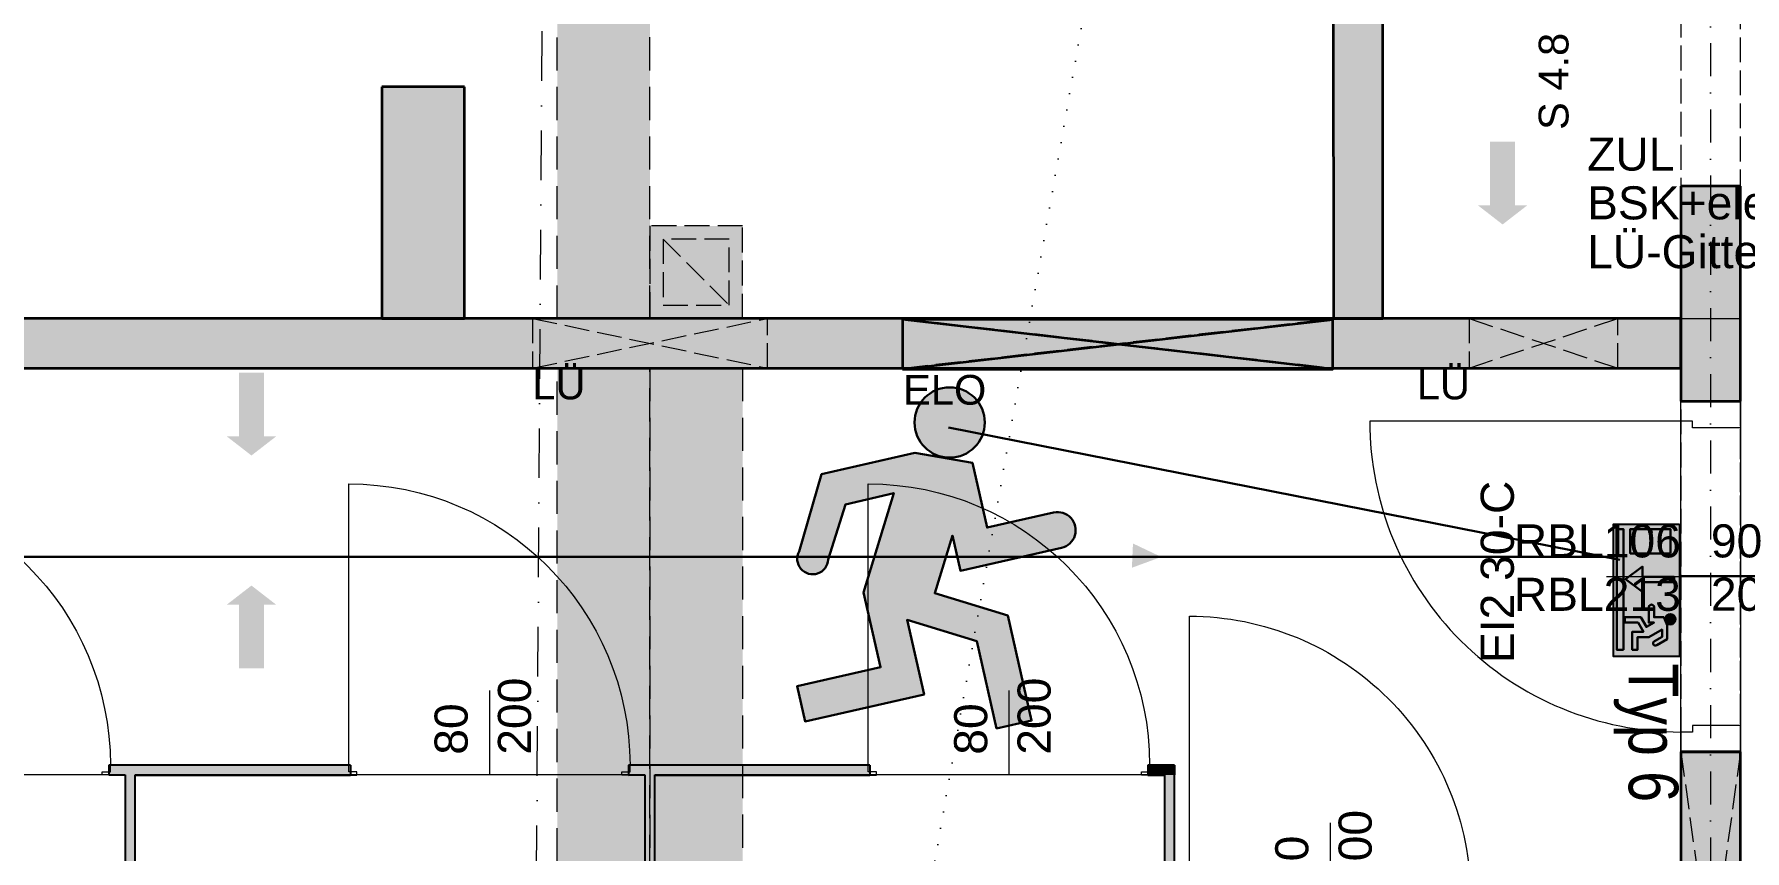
# Model space of a CAD drawing. Header units: millimetres. Extents: x 32522367 to 32638135, y 41424826 to 41540167.
# Drawn here: x 32549093 to 32554262, y 41499909 to 41502378 of the extents above; entities that cross this region are included whole.
import ezdxf
from ezdxf.enums import TextEntityAlignment as Align

# ---------------------------------------------------------------- set-up
doc = ezdxf.new("R2010")
doc.units = ezdxf.units.MM
for name, pattern in [('Punktlinie weit', [0.05, 0, -0.05]), ('Raster', [0.2, 0.1, -0.05, 0, -0.05]), ('Schnittlinie', [0.3, 0.15, -0.075, 0, -0.075]), ('Strichlinie eng', [0.1, 0.075, -0.025]), ('Strichlinie mittel', [0.15, 0.1, -0.05]), ('Untersicht', [0.1, 0.075, -0.025])]:
    doc.linetypes.add(name, pattern=pattern)
for name, color, linetype in [('000 Achsraster Haupt', 251, 'Continuous'), ('120 Wand Innen tragend', 251, 'Continuous'), ('130 Wand Innen', 251, 'Continuous'), ('240 Unterdaemmung', 251, 'Continuous'), ('715 Lueftung', 251, 'Continuous'), ('811 Raum 2.Erschließung_ Nebenräume_Allg.räume_Technik', 251, 'Continuous'), ('851 Marker Schnitt', 251, 'Continuous'), ('955 Polierplan Beschriftung', 251, 'Continuous'), ('Archicad Tür-Marker', 251, 'Continuous'), ('Archicad Türen', 251, 'Continuous'), ('dp_GE_SIBEL', 80, 'Continuous')]:
    doc.layers.add(name, color=color, linetype=linetype)
for name, color, linetype, lineweight in [('000 Achsraster Haupt_Stift_Nr__1', 251, 'Continuous', 13), ('120 Wand Innen tragend_Stift_Nr__1', 251, 'Continuous', 13), ('120 Wand Innen tragend_Stift_Nr__23', 251, 'Continuous', 13), ('120 Wand Innen tragend_Stift_Nr__24', 251, 'Continuous', 13), ('120 Wand Innen tragend_Stift_Nr__6', 251, 'Continuous', 13), ('120 Wand Innen tragend_Stift_Nr__8', 251, 'Continuous', 35), ('130 Wand Innen_Stift_Nr__26', 251, 'Continuous', 13), ('130 Wand Innen_Stift_Nr__7', 251, 'Continuous', 25), ('240 Unterdaemmung_Stift_Nr__6', 251, 'Continuous', 13), ('715 Lueftung_Stift_Nr__103', 251, 'Continuous', 18), ('715 Lueftung_Stift_Nr__104', 251, 'Continuous', 18), ('715 Lueftung_Stift_Nr__123', 251, 'Continuous', 13), ('715 Lueftung_Stift_Nr__16', 251, 'Continuous', 25), ('851 Marker Schnitt_Stift_Nr__1', 251, 'Continuous', 13), ('955 Polierplan Beschriftung_Stift_Nr__1', 251, 'Continuous', 13), ('956 Durchbruch Beschriftung_Stift_Nr__61', 251, 'Continuous', 25), ('970 Brandschutz Beschriftung.Texte_ Bemaßung_ Symbole_ Fluchtwege_Stift_Nr__101', 251, 'Continuous', 50), ('970 Brandschutz Beschriftung.Texte_ Bemaßung_ Symbole_ Fluchtwege_Stift_Nr__121', 251, 'Continuous', 13), ('Archicad Tür-Marker_Stift_Nr__1', 251, 'Continuous', 13), ('Archicad Türen_Stift_Nr__1', 251, 'Continuous', 13), ('Archicad Türen_Stift_Nr__7', 251, 'Continuous', 25), ('Archicad Türen_Stift_Nr__8', 251, 'Continuous', 35), ('dp_AR_BAUANGABEN', 74, 'Continuous', 35), ('dp_GE_ST_Attribut_Attribut1', 250, 'Continuous', 5)]:
    doc.layers.add(name, color=color, linetype=linetype, lineweight=lineweight)
doc.layers.add('E2_LEHR_MENSCH_NATIVE', color=112, linetype='Continuous', lineweight=35, true_color=0x20dd55)
doc.layers.add('E2_LEHR_WEG_B_INTERPRETATION', color=112, linetype='Continuous', lineweight=80, true_color=0x20dd55)
doc.layers.add('E_NACHRTECH', color=3, linetype='Continuous', true_color=0x00fa00)
doc.styles.add('DPG_TXT', font='arial.ttf', dxfattribs={"width": 0.8})
doc.styles.add('ERSTELLTER_STIL_1', font='arial.ttf')

# ---------------------------------------------------------------- blocks, each defined once
blk = doc.blocks.new('*U52')
blk.add_lwpolyline([(0, 0), (1300, 0), (1300, 150), (0, 150)], close=True)
for points in [[(0, 0), (1300, 150)], [(1300, 0), (0, 150)]]:
    blk.add_lwpolyline(points)
blk = doc.blocks.new('9809550')
at = {"color": 18, "lineweight": 30, "true_color": 0x000000}
for points in [[(423921.7, 99168.8), (423956.8, 99168.8), (423956.8, 99202.9), (423984.5, 99214.5), (424033.7, 99214.5), (424053.8, 99178.3)], [(424040.2, 99170.9), (424025.2, 99196.7), (423999.7, 99196.8), (424026.2, 99150.3), (424026.2, 99110.9), (424070.2, 99110.9), (424070.2, 99092.3), (424007.5, 99092.3), (424007.5, 99131.7), (423975, 99113.1), (423975, 99067), (423956.5, 99067), (423956.5, 99122.4), (423990.5, 99141.9), (423975.1, 99168.8), (423975.1, 99150.2), (423921.7, 99150.3)]]:
    blk.add_lwpolyline(points, dxfattribs=at)
blk.add_circle((423963.6, 99225.9), 18.1, dxfattribs=at)
for centre, radius, start, end in [((423921.7, 99159.5), 9.27, 89.9849, 270.0151), ((424047.8, 99173.1), 7.96, 195.72991, 41.40047)]:
    blk.add_arc(centre, radius, start, end, dxfattribs=at)
blk = doc.blocks.new('RIVO_ARR_down')
at = {"true_color": 0x56c81e}
h = blk.add_hatch(color=72, dxfattribs=at)
h.dxf.hatch_style = 1
h.paths.add_polyline_path([(2487.16, 1656.78), (2487.16, 1647.95), (2504.83, 1647.95), (2504.83, 1656.78)])
h.paths.add_polyline_path([(2496.19, 1651.84), (2494.51, 1649.58), (2492.81, 1651.85), (2494.2, 1651.85), (2494.2, 1656.07), (2494.9, 1656.08), (2494.9, 1651.84)], flags=16)
h.paths.add_polyline_path([(2498.26, 1653.37), (2499.6, 1653.37), (2499.6, 1654.67), (2500.12, 1654.91, -0.535619), (2499.17, 1655.55, -1), (2500.55, 1655.55, -0.302406), (2500.12, 1654.91), (2500.66, 1655.11), (2502.53, 1655.11), (2503.29, 1653.73, -1.25347), (2502.78, 1653.45), (2502.2, 1654.43), (2501.24, 1654.44), (2502.24, 1652.67), (2502.24, 1651.16), (2503.92, 1651.16), (2503.92, 1650.46), (2501.53, 1650.46), (2501.53, 1651.96), (2500.29, 1651.25), (2500.29, 1649.49), (2499.59, 1649.49), (2499.59, 1651.6), (2500.88, 1652.34), (2500.3, 1653.37), (2500.3, 1652.66), (2498.26, 1652.67, -1)], flags=16)
h.paths.add_polyline_path([(2503.92, 1649.3), (2503.92, 1648.39), (2487.82, 1648.39), (2487.82, 1649.3)], flags=16)
h.paths.add_polyline_path([(2491.07, 1650.21), (2487.82, 1650.21), (2487.82, 1655.56), (2491.07, 1655.56)], flags=16)
h.paths.add_polyline_path([(2488, 1652.89, -1), (2488.38, 1652.89, -1)], flags=0)
at = {"true_color": 0xffffff}
h = blk.add_hatch(color=7, dxfattribs=at)
h.dxf.hatch_style = 1
h.paths.add_polyline_path([(2487.82, 1655.56), (2487.82, 1650.21), (2491.07, 1650.21), (2491.07, 1655.56)])
h.paths.add_polyline_path([(2488.38, 1652.89, -1), (2488, 1652.89, -1)], flags=16)
h = blk.add_hatch(color=7, dxfattribs=at)
h.dxf.hatch_style = 1
h.paths.add_polyline_path([(2494.9, 1651.84), (2494.9, 1656.08), (2494.2, 1656.07), (2494.2, 1651.85), (2492.81, 1651.85), (2494.51, 1649.58), (2496.19, 1651.84)])
h = blk.add_hatch(color=7, dxfattribs=at)
h.dxf.hatch_style = 1
h.paths.add_polyline_path([(2499.6, 1653.37), (2498.26, 1653.37, 1), (2498.26, 1652.67), (2500.3, 1652.66), (2500.3, 1653.37), (2500.88, 1652.34), (2499.59, 1651.6), (2499.59, 1649.49), (2500.29, 1649.49), (2500.29, 1651.25), (2501.53, 1651.96), (2501.53, 1650.46), (2503.92, 1650.46), (2503.92, 1651.16), (2502.24, 1651.16), (2502.24, 1652.67), (2501.24, 1654.44), (2502.2, 1654.43), (2502.78, 1653.45, 1.25347), (2503.29, 1653.73), (2502.53, 1655.11), (2500.66, 1655.11), (2499.6, 1654.67)])
h = blk.add_hatch(color=7, dxfattribs=at)
h.dxf.hatch_style = 1
h.paths.add_polyline_path([(2499.17, 1655.55, 1), (2500.55, 1655.55, 1)])
h = blk.add_hatch(color=7, dxfattribs=at)
h.dxf.hatch_style = 1
h.paths.add_polyline_path([(2488, 1652.89, 1), (2488.38, 1652.89, 1)])
h = blk.add_hatch(color=7, dxfattribs=at)
h.dxf.hatch_style = 1
h.paths.add_polyline_path([(2487.82, 1649.3), (2487.82, 1648.39), (2503.92, 1648.39), (2503.92, 1649.3)])
blk.add_lwpolyline([(2487.16, 1656.78), (2504.83, 1656.78), (2504.83, 1647.95), (2487.16, 1647.95)], close=True)
at = {"color": 18, "lineweight": 30, "true_color": 0x000000}
for points in [[(2491.07, 1655.56), (2487.82, 1655.56), (2487.82, 1650.21), (2491.07, 1650.21)], [(2503.92, 1649.3), (2487.82, 1649.3), (2487.82, 1648.39), (2503.92, 1648.39)]]:
    blk.add_lwpolyline(points, close=True, dxfattribs=at)
blk.add_lwpolyline([(2494.2, 1656.07), (2494.2, 1651.85), (2492.81, 1651.85), (2494.51, 1649.58), (2496.19, 1651.84), (2494.9, 1651.84), (2494.9, 1656.08), (2494.2, 1656.07)], dxfattribs=at)
blk.add_circle((2488.19, 1652.89), 0.19, dxfattribs=at)
at = {"xscale": 0.0381026673526157, "yscale": 0.0381026673526157, "zscale": 0.0381026673526157}
blk.add_blockref('9809550', (-13654.29, -2125.22), dxfattribs=at)
blk = doc.blocks.new('Decke_4', base_point=(7.733, 24.5675))
at = {"layer": '240 Unterdaemmung_Stift_Nr__6', "color": 7, "linetype": 'Strichlinie eng', "lineweight": 13, "flags": 128}
blk.add_lwpolyline([(7.733, 24.5675), (9.8287, 31.7063), (15.3459, 30.0867), (15.3881, 30.2306), (9.8709, 31.8502), (10.485, 33.942), (17.8732, 31.7731), (16.9028, 28.4676), (16.4711, 28.5944), (16.1894, 27.6348), (16.6212, 27.5081), (15.5227, 23.766), (15.6954, 23.7153), (22.3358, 46.3358), (22.4949, 46.8779), (22.7906, 47.8854), (24.8863, 55.0242), (26.9129, 61.9278), (28.3522, 61.5053), (26.7678, 56.1081), (26.4861, 55.1486), (16.7331, 21.9255), (15.294, 22.348), (13.3942, 22.9057), (10.3237, 23.807)], close=True, dxfattribs=at)
blk = doc.blocks.new('Decke_117', base_point=(10.5272, 34.0859))
at = {"layer": '240 Unterdaemmung_Stift_Nr__6', "color": 7, "linetype": 'Strichlinie eng', "lineweight": 13, "flags": 128}
blk.add_lwpolyline([(10.5272, 34.0859), (19.0562, 63.1399), (21.9635, 62.2865), (22.2593, 63.2939), (26.7402, 61.9785), (24.7136, 55.0749), (22.6179, 47.9361), (22.5037, 47.9696), (22.3305, 47.3795), (22.0129, 47.4727), (21.7313, 46.5132), (22.163, 46.3865), (17.9155, 31.917)], close=True, dxfattribs=at)
blk.add_lwpolyline([(10.5272, 34.0859), (19.0562, 63.1399), (21.9635, 62.2865), (22.2593, 63.2939), (26.7402, 61.9785), (24.7136, 55.0749), (22.6179, 47.9361), (22.5037, 47.9696), (22.3305, 47.3795), (22.0129, 47.4727), (21.7313, 46.5132), (22.163, 46.3865), (17.9155, 31.917)], close=True, dxfattribs=at)
blk = doc.blocks.new('Öffnung_54')
at = {"layer": '120 Wand Innen tragend_Stift_Nr__1', "color": 7, "linetype": 'Untersicht', "lineweight": 13}
for p, q in [((22.4587, 55.7368), (23.6638, 55.2267)), ((22.4165, 55.5929), (23.7061, 55.3706))]:
    blk.add_line(p, q, dxfattribs=at)
at = {"layer": '120 Wand Innen tragend_Stift_Nr__6', "color": 7, "linetype": 'Untersicht', "lineweight": 13, "flags": 128}
for points in [[(22.4587, 55.7368), (22.4165, 55.5929)], [(23.6638, 55.2267), (23.7061, 55.3706)]]:
    blk.add_lwpolyline(points, dxfattribs=at)
at = {"layer": '120 Wand Innen tragend_Stift_Nr__8', "color": 7, "linetype": 'Continuous', "lineweight": 35, "flags": 128}
for points in [[(23.7061, 55.3706), (22.4587, 55.7368)], [(22.4165, 55.5929), (23.6638, 55.2267)]]:
    blk.add_lwpolyline(points, dxfattribs=at)
blk = doc.blocks.new('Öffnung_55')
at = {"layer": '120 Wand Innen tragend_Stift_Nr__1', "color": 7, "linetype": 'Untersicht', "lineweight": 13}
for p, q in [((21.3841, 56.0523), (22.0231, 55.7083)), ((21.3418, 55.9083), (22.0653, 55.8523))]:
    blk.add_line(p, q, dxfattribs=at)
at = {"layer": '120 Wand Innen tragend_Stift_Nr__6', "color": 7, "linetype": 'Untersicht', "lineweight": 13, "flags": 128}
for points in [[(21.3841, 56.0523), (21.3418, 55.9083)], [(22.0231, 55.7083), (22.0653, 55.8523)]]:
    blk.add_lwpolyline(points, dxfattribs=at)
at = {"layer": '120 Wand Innen tragend_Stift_Nr__8', "color": 7, "linetype": 'Continuous', "lineweight": 35, "flags": 128}
for points in [[(22.0653, 55.8523), (21.3841, 56.0523)], [(21.3418, 55.9083), (22.0231, 55.7083)]]:
    blk.add_lwpolyline(points, dxfattribs=at)
blk = doc.blocks.new('Öffnung_56')
at = {"layer": '120 Wand Innen tragend_Stift_Nr__1', "color": 7, "linetype": 'Untersicht', "lineweight": 13}
for p, q in [((24.0995, 55.2551), (24.489, 54.9844)), ((24.0572, 55.1112), (24.5313, 55.1284))]:
    blk.add_line(p, q, dxfattribs=at)
at = {"layer": '120 Wand Innen tragend_Stift_Nr__6', "color": 7, "linetype": 'Untersicht', "lineweight": 13, "flags": 128}
for points in [[(24.0995, 55.2551), (24.0572, 55.1112)], [(24.489, 54.9844), (24.5313, 55.1284)]]:
    blk.add_lwpolyline(points, dxfattribs=at)
at = {"layer": '120 Wand Innen tragend_Stift_Nr__8', "color": 7, "linetype": 'Continuous', "lineweight": 35, "flags": 128}
for points in [[(24.5313, 55.1284), (24.0995, 55.2551)], [(24.0572, 55.1112), (24.489, 54.9844)]]:
    blk.add_lwpolyline(points, dxfattribs=at)
blk = doc.blocks.new('Öffnung_57')
at = {"layer": '120 Wand Innen tragend_Stift_Nr__1', "color": 7, "linetype": 'Untersicht', "lineweight": 13}
for p, q in [((24.3446, 53.8179), (24.1511, 52.5198)), ((24.5173, 53.7672), (23.9784, 52.5705))]:
    blk.add_line(p, q, dxfattribs=at)
at = {"layer": '120 Wand Innen tragend_Stift_Nr__6', "color": 7, "linetype": 'Untersicht', "lineweight": 13, "flags": 128}
blk.add_lwpolyline([(23.9784, 52.5705), (24.1511, 52.5198)], dxfattribs=at)
at = {"layer": '120 Wand Innen tragend_Stift_Nr__8', "color": 7, "linetype": 'Continuous', "lineweight": 35, "flags": 128}
for points in [[(24.3446, 53.8179), (23.9784, 52.5705)], [(24.5173, 53.7672), (24.3446, 53.8179)], [(24.1511, 52.5198), (24.5173, 53.7672)]]:
    blk.add_lwpolyline(points, dxfattribs=at)
blk = doc.blocks.new('Wand_49', base_point=(17.2831, 57.0998))
at = {"layer": '120 Wand Innen tragend_Stift_Nr__23', "linetype": 'Continuous', "lineweight": 13}
blk.add_hatch(color=91, dxfattribs=at).paths.add_polyline_path([(17.2831, 57.0998), (24.6713, 54.9309), (24.7136, 55.0749), (17.3253, 57.2437)])
at = {"layer": '120 Wand Innen tragend_Stift_Nr__8', "color": 7, "linetype": 'Continuous', "lineweight": 35, "flags": 128}
for points in [[(21.3841, 56.0523), (18.2848, 56.962)], [(18.2426, 56.8181), (21.3418, 55.9083)], [(22.4587, 55.7368), (22.0653, 55.8523)], [(22.0231, 55.7083), (22.4165, 55.5929)], [(24.0995, 55.2551), (23.7061, 55.3706)], [(23.6638, 55.2267), (24.0572, 55.1112)], [(24.7136, 55.0749), (24.5313, 55.1284)], [(24.6713, 54.9309), (24.7136, 55.0749)], [(24.489, 54.9844), (24.6713, 54.9309)]]:
    blk.add_lwpolyline(points, dxfattribs=at)
blk = doc.blocks.new('Wand_91', base_point=(23.85, 55.3284))
at = {"layer": '120 Wand Innen tragend_Stift_Nr__23', "linetype": 'Continuous', "lineweight": 13}
blk.add_hatch(color=91, dxfattribs=at).paths.add_polyline_path([(23.7061, 55.3706), (23.85, 55.3284), (24.126, 56.2687), (23.9821, 56.3109)])
at = {"layer": '120 Wand Innen tragend_Stift_Nr__8', "color": 7, "linetype": 'Continuous', "lineweight": 35, "flags": 128}
for points in [[(23.9821, 56.3109), (23.7061, 55.3706)], [(23.85, 55.3284), (24.126, 56.2687)], [(23.7061, 55.3706), (23.85, 55.3284)]]:
    blk.add_lwpolyline(points, dxfattribs=at)
blk = doc.blocks.new('Zargentür 1-Fl 27')
at = {"layer": 'Archicad Türen_Stift_Nr__1', "color": 7, "linetype": 'Continuous', "lineweight": 13}
for p, q in [((0.47, 0), (0.47, 0.94)), ((-0.47, 0), (-0.53, 0)), ((-0.53, 0), (-0.53, -0.18)), ((-0.47, -0.035), (-0.47, 0)), ((0.47, -0.035), (0.47, 0)), ((0.47, 0), (0.53, 0)), ((0.53, 0), (0.53, -0.18)), ((-0.45, -0.035), (-0.47, -0.035)), ((-0.45, -0.18), (-0.45, -0.035)), ((0.45, -0.18), (0.45, -0.035)), ((0.45, -0.035), (0.47, -0.035)), ((-0.53, -0.18), (-0.47, -0.18)), ((-0.47, -0.18), (-0.45, -0.18)), ((0.47, -0.18), (0.45, -0.18)), ((0.53, -0.18), (0.47, -0.18))]:
    blk.add_line(p, q, dxfattribs=at)
at = {"layer": 'Archicad Türen_Stift_Nr__1', "color": 7, "linetype": 'Strichlinie eng', "lineweight": 13}
for p, q in [((-0.53, 0), (0.53, 0)), ((-0.53, -0.18), (0.53, -0.18))]:
    blk.add_line(p, q, dxfattribs=at)
at = {"layer": 'Archicad Türen_Stift_Nr__1', "color": 7, "linetype": 'Continuous', "lineweight": 13}
blk.add_arc((0.47, 0), 0.94, 90, 180, dxfattribs=at)
at = {"layer": 'Archicad Türen_Stift_Nr__8', "color": 7, "linetype": 'Continuous', "lineweight": 35}
for p, q in [((-0.53, 0), (-0.53, -0.18)), ((-0.53, 0), (-0.53, -0.18)), ((0.53, 0), (0.53, -0.18)), ((0.53, 0), (0.53, -0.18))]:
    blk.add_line(p, q, dxfattribs=at)
blk = doc.blocks.new('T Marker AUT 27_4')
at = {"layer": 'Archicad Tür-Marker_Stift_Nr__1', "color": 7, "linetype": 'Continuous', "lineweight": 13}
blk.add_line((0, -0.405), (0, 0.075), dxfattribs=at)
at = {"layer": 'Archicad Tür-Marker_Stift_Nr__1', "color": 7, "lineweight": 13, "style": 'ERSTELLTER_STIL_1'}
for tag, height, rotation, p in [('AC_SillPrefix_STUK', 0.075, 180, (0.2687, 0.2696)), ('DUMMY_268', 0.05, 180, (-0.2687, 0.2084)), ('DUMMY_273', 0.1, 270, (-0.165, 0.1814)), ('DUMMY_271', 0.1, 270, (-0.0036, 0.1052)), ('DUMMY_274', 0.0667, 270, (-0.0983, -0.08)), ('DUMMY_272', 0.0667, 270, (0.0631, -0.08)), ('widthPrefix1st50_1', 0.1, 270, (-0.165, -0.1475)), ('widthPrefix1st50_0', 0.1, 270, (-0.0036, -0.1474)), ('DUMMY_270', 0.0667, 270, (-0.0983, -0.6756)), ('DUMMY_269', 0.0667, 270, (0.0631, -0.6756))]:
    blk.add_attdef(tag, text='', height=height, rotation=rotation, dxfattribs=at).set_placement(p, align=Align.BOTTOM_LEFT)
blk = doc.blocks.new('Wand_92', base_point=(24.9989, 55.408))
at = {"layer": '120 Wand Innen tragend_Stift_Nr__24', "linetype": 'Continuous', "lineweight": 13}
for points in [[(24.6431, 54.835), (24.8159, 54.7843), (24.9989, 55.408), (24.8262, 55.4587)], [(23.1475, 49.74), (23.3202, 49.6893), (24.5173, 53.7672), (24.3446, 53.8179)]]:
    blk.add_hatch(color=92, dxfattribs=at).paths.add_polyline_path(points)
at = {"layer": '120 Wand Innen tragend_Stift_Nr__8', "color": 7, "linetype": 'Continuous', "lineweight": 35}
blk.add_line((24.6431, 54.835), (24.8159, 54.7843), dxfattribs=at)
at = {"layer": '120 Wand Innen tragend_Stift_Nr__8', "color": 7, "linetype": 'Continuous', "lineweight": 35, "flags": 128}
for points in [[(24.8262, 55.4587), (24.6431, 54.835)], [(24.9989, 55.408), (24.8262, 55.4587)], [(24.8159, 54.7843), (24.9989, 55.408)]]:
    blk.add_lwpolyline(points, dxfattribs=at)
at = {"layer": 'Archicad Tür-Marker', "color": 7, "lineweight": 13}
ref = blk.add_blockref('T Marker AUT 27_4', (24.6666, 54.2757), dxfattribs=dict(at, rotation=253.640090127262))
ref.add_attrib('widthPrefix1st50', 'RBL106', dxfattribs={"layer": 'Archicad Tür-Marker_Stift_Nr__1', "color": 7, "lineweight": 13, "height": 0.1, "rotation": 343.6401, "style": 'ERSTELLTER_STIL_1'}).set_placement((24.0173, 54.4952), align=Align.BOTTOM_LEFT)
ref.add_attrib('widthPrefix1st50_1', 'RBL213', dxfattribs={"layer": 'Archicad Tür-Marker_Stift_Nr__1', "color": 7, "lineweight": 13, "height": 0.1, "rotation": 343.6401, "style": 'ERSTELLTER_STIL_1'}).set_placement((23.9718, 54.3403), align=Align.BOTTOM_LEFT)
ref.add_attrib('AC_SillPrefix_STUK', 'STUK -1,32', dxfattribs={"layer": 'Archicad Tür-Marker_Stift_Nr__1', "color": 7, "lineweight": 13, "height": 0.075, "rotation": 73.6401, "style": 'ERSTELLTER_STIL_1'}).set_placement((24.8389, 53.9563), align=Align.BOTTOM_LEFT)
ref.add_attrib('DUMMY_271', '90', dxfattribs={"layer": 'Archicad Tür-Marker_Stift_Nr__1', "color": 7, "lineweight": 13, "height": 0.1, "rotation": 343.6401, "style": 'ERSTELLTER_STIL_1'}).set_placement((24.5888, 54.3275), align=Align.BOTTOM_LEFT)
ref.add_attrib('DUMMY_273', '200', dxfattribs={"layer": 'Archicad Tür-Marker_Stift_Nr__1', "color": 7, "lineweight": 13, "height": 0.1, "rotation": 343.6401, "style": 'ERSTELLTER_STIL_1'}).set_placement((24.5433, 54.1726), align=Align.BOTTOM_LEFT)
at = {"layer": 'Archicad Türen', "color": 7, "linetype": 'Continuous', "lineweight": 13, "rotation": 73.6400901272619}
blk.add_blockref('Zargentür 1-Fl 27', (24.4939, 54.3264), dxfattribs=at)
blk = doc.blocks.new('Blockrahmentür 1-Fl 27_3')
at = {"layer": 'Archicad Türen_Stift_Nr__1', "color": 7, "linetype": 'Continuous', "lineweight": 13}
for p, q in [((0.425, 0), (0.425, 0.85)), ((-0.425, -0.02), (-0.425, 0)), ((-0.425, 0), (-0.42, 0)), ((-0.42, 0), (-0.42, -0.03)), ((0.425, 0), (0.42, 0)), ((0.42, 0), (0.42, -0.03)), ((0.425, -0.02), (0.425, 0)), ((-0.4, -0.02), (-0.425, -0.02)), ((-0.42, -0.03), (-0.4, -0.03)), ((-0.4, -0.03), (-0.4, -0.02)), ((0.4, -0.03), (0.4, -0.02)), ((0.4, -0.02), (0.425, -0.02)), ((0.42, -0.03), (0.4, -0.03))]:
    blk.add_line(p, q, dxfattribs=at)
blk.add_arc((0.425, 0), 0.85, 90, 180, dxfattribs=at)
at = {"layer": 'Archicad Türen_Stift_Nr__7', "color": 7, "linetype": 'Continuous', "lineweight": 25}
for p, q in [((-0.42, 0), (-0.42, -0.03)), ((-0.42, 0), (-0.42, -0.03)), ((0.42, 0), (0.42, -0.03)), ((0.42, 0), (0.42, -0.03))]:
    blk.add_line(p, q, dxfattribs=at)
blk = doc.blocks.new('T Marker AUT 27_2')
at = {"layer": 'Archicad Tür-Marker_Stift_Nr__1', "color": 7, "linetype": 'Continuous', "lineweight": 13}
blk.add_line((0, 0.225), (0, -0.03), dxfattribs=at)
at = {"layer": 'Archicad Tür-Marker_Stift_Nr__1', "color": 7, "lineweight": 13, "style": 'ERSTELLTER_STIL_1'}
for tag, height, p in [('DUMMY_270', 0.1, (-0.165, 0.2614)), ('DUMMY_268', 0.1, (0.0264, 0.1852)), ('DUMMY_271', 0.0667, (-0.0983, 0)), ('DUMMY_269', 0.0667, (0.0931, 0))]:
    blk.add_attdef(tag, text='', height=height, rotation=270, dxfattribs=at).set_placement(p, align=Align.BOTTOM_LEFT)
blk = doc.blocks.new('Wand_93', base_point=(16.9451, 55.9484))
at = {"layer": '130 Wand Innen_Stift_Nr__26', "linetype": 'Continuous', "lineweight": 13}
for points in [[(19.7672, 55.0887), (20.4676, 54.883), (20.4761, 54.9118), (19.7756, 55.1174)], [(21.2736, 54.6464), (21.974, 54.4408), (21.9825, 54.4696), (21.2821, 54.6752)], [(22.7885, 54.233), (22.78, 54.2042), (22.828, 54.1901), (22.8365, 54.2189)], [(22.828, 54.1901), (22.8652, 54.2105), (22.8365, 54.2189)], [(22.828, 54.1901), (22.8568, 54.1817), (22.8652, 54.2105)]]:
    blk.add_hatch(color=5, dxfattribs=at).paths.add_polyline_path(points)
at = {"layer": '130 Wand Innen_Stift_Nr__7', "color": 7, "linetype": 'Continuous', "lineweight": 25}
for p, q in [((19.7756, 55.1174), (19.7672, 55.0887)), ((20.4761, 54.9118), (20.4676, 54.883)), ((21.2821, 54.6752), (21.2736, 54.6464)), ((21.9825, 54.4696), (21.974, 54.4408)), ((22.7885, 54.233), (22.78, 54.2042))]:
    blk.add_line(p, q, dxfattribs=at)
at = {"layer": '130 Wand Innen_Stift_Nr__7', "color": 7, "linetype": 'Continuous', "lineweight": 25, "flags": 128}
for points in [[(20.4761, 54.9118), (19.7756, 55.1174)], [(19.7672, 55.0887), (19.8151, 55.0746)], [(19.8439, 55.0661), (20.4676, 54.883)], [(21.2736, 54.6464), (21.3216, 54.6324)], [(21.9825, 54.4696), (21.2821, 54.6752)], [(21.3504, 54.6239), (21.974, 54.4408)], [(22.8652, 54.2105), (22.7885, 54.233)], [(22.78, 54.2042), (22.828, 54.1901)], [(22.8652, 54.2105), (22.8568, 54.1817)]]:
    blk.add_lwpolyline(points, dxfattribs=at)
at = {"layer": 'Archicad Tür-Marker', "color": 7, "lineweight": 13}
ref = blk.add_blockref('T Marker AUT 27_2', (20.8791, 54.7935), dxfattribs=dict(at, rotation=343.6400901272619))
ref.add_attrib('DUMMY_268', '80', dxfattribs={"layer": 'Archicad Tür-Marker_Stift_Nr__1', "color": 7, "lineweight": 13, "height": 0.1, "rotation": 73.6401, "style": 'ERSTELLTER_STIL_1'}).set_placement((20.8537, 54.8336), align=Align.BOTTOM_LEFT)
ref.add_attrib('DUMMY_270', '200', dxfattribs={"layer": 'Archicad Tür-Marker_Stift_Nr__1', "color": 7, "lineweight": 13, "height": 0.1, "rotation": 73.6401, "style": 'ERSTELLTER_STIL_1'}).set_placement((21.0374, 54.7797), align=Align.BOTTOM_LEFT)
ref = blk.add_blockref('T Marker AUT 27_2', (22.3855, 54.3513), dxfattribs=dict(at, rotation=343.6400901272619))
ref.add_attrib('DUMMY_268', '80', dxfattribs={"layer": 'Archicad Tür-Marker_Stift_Nr__1', "color": 7, "lineweight": 13, "height": 0.1, "rotation": 73.6401, "style": 'ERSTELLTER_STIL_1'}).set_placement((22.3601, 54.3914), align=Align.BOTTOM_LEFT)
ref.add_attrib('DUMMY_270', '200', dxfattribs={"layer": 'Archicad Tür-Marker_Stift_Nr__1', "color": 7, "lineweight": 13, "height": 0.1, "rotation": 73.6401, "style": 'ERSTELLTER_STIL_1'}).set_placement((22.5438, 54.3374), align=Align.BOTTOM_LEFT)
at = {"layer": 'Archicad Türen', "color": 7, "linetype": 'Continuous', "lineweight": 13, "xscale": -1, "rotation": 343.6400901272619}
for p in [(19.3726, 55.2358), (20.8791, 54.7935), (22.3855, 54.3513)]:
    blk.add_blockref('Blockrahmentür 1-Fl 27_3', p, dxfattribs=at)
blk = doc.blocks.new('Wand_94', base_point=(22.7382, 53.8309))
at = {"layer": '130 Wand Innen_Stift_Nr__26', "linetype": 'Continuous', "lineweight": 13}
for points in [[(22.7526, 53.8267), (22.7441, 53.7979), (22.7921, 53.7838), (22.8006, 53.8126)], [(23.6065, 53.576), (23.5981, 53.5472), (24.2122, 53.3669), (24.2206, 53.3957)]]:
    blk.add_hatch(color=5, dxfattribs=at).paths.add_polyline_path(points)
at = {"layer": '130 Wand Innen_Stift_Nr__7', "color": 7, "linetype": 'Continuous', "lineweight": 25}
for p, q in [((22.8006, 53.8126), (22.7921, 53.7838)), ((23.6065, 53.576), (23.5981, 53.5472))]:
    blk.add_line(p, q, dxfattribs=at)
at = {"layer": '130 Wand Innen_Stift_Nr__7', "color": 7, "linetype": 'Continuous', "lineweight": 25, "flags": 128}
for points in [[(22.8006, 53.8126), (22.7526, 53.8267)], [(22.7441, 53.7979), (22.7921, 53.7838)], [(23.5981, 53.5472), (24.2122, 53.3669)], [(24.2206, 53.3957), (23.6065, 53.576)], [(24.2122, 53.3669), (24.2206, 53.3957)]]:
    blk.add_lwpolyline(points, dxfattribs=at)
at = {"layer": 'Archicad Tür-Marker', "color": 7, "lineweight": 13}
ref = blk.add_blockref('T Marker AUT 27_2', (23.2036, 53.6943), dxfattribs=dict(at, rotation=343.6400901272626))
ref.add_attrib('DUMMY_268', '80', dxfattribs={"layer": 'Archicad Tür-Marker_Stift_Nr__1', "color": 7, "lineweight": 13, "height": 0.1, "rotation": 73.6401, "style": 'ERSTELLTER_STIL_1'}).set_placement((23.1782, 53.7343), align=Align.BOTTOM_LEFT)
ref.add_attrib('DUMMY_270', '200', dxfattribs={"layer": 'Archicad Tür-Marker_Stift_Nr__1', "color": 7, "lineweight": 13, "height": 0.1, "rotation": 73.6401, "style": 'ERSTELLTER_STIL_1'}).set_placement((23.3619, 53.6804), align=Align.BOTTOM_LEFT)
at = {"layer": 'Archicad Türen', "color": 7, "linetype": 'Continuous', "lineweight": 13, "xscale": -0.9999999999999998, "rotation": 343.6400901272626}
blk.add_blockref('Blockrahmentür 1-Fl 27_3', (23.2036, 53.6943), dxfattribs=at)
blk = doc.blocks.new('Wand_114', base_point=(19.838, 55.0991))
at = {"layer": '130 Wand Innen_Stift_Nr__26', "linetype": 'Continuous', "lineweight": 13}
blk.add_hatch(color=5, dxfattribs=at).paths.add_polyline_path([(19.8151, 55.0746), (18.9913, 52.268), (19.02, 52.2596), (19.8439, 55.0661)])
at = {"layer": '130 Wand Innen_Stift_Nr__7', "color": 7, "linetype": 'Continuous', "lineweight": 25, "flags": 128}
for points in [[(19.8151, 55.0746), (19.2687, 53.2131)], [(19.2975, 53.2047), (19.8439, 55.0661)]]:
    blk.add_lwpolyline(points, dxfattribs=at)
blk = doc.blocks.new('Wand_115', base_point=(21.3444, 54.6569))
at = {"layer": '130 Wand Innen_Stift_Nr__26', "linetype": 'Continuous', "lineweight": 13}
blk.add_hatch(color=5, dxfattribs=at).paths.add_polyline_path([(21.3216, 54.6324), (20.2202, 50.8807), (20.249, 50.8722), (21.3504, 54.6239)])
at = {"layer": '130 Wand Innen_Stift_Nr__7', "color": 7, "linetype": 'Continuous', "lineweight": 25, "flags": 128}
for points in [[(21.3216, 54.6324), (20.7751, 52.7709)], [(20.8039, 52.7625), (21.3504, 54.6239)]]:
    blk.add_lwpolyline(points, dxfattribs=at)
blk = doc.blocks.new('Wand_116', base_point=(22.8509, 54.2147))
at = {"layer": '130 Wand Innen_Stift_Nr__26', "linetype": 'Continuous', "lineweight": 13}
blk.add_hatch(color=5, dxfattribs=at).paths.add_polyline_path([(22.828, 54.1901), (21.7267, 50.4384), (21.7555, 50.43), (22.8568, 54.1817)])
at = {"layer": '130 Wand Innen_Stift_Nr__7', "color": 7, "linetype": 'Continuous', "lineweight": 25, "flags": 128}
for points in [[(22.828, 54.1901), (22.2816, 52.3287)], [(22.7526, 53.8267), (22.8568, 54.1817)]]:
    blk.add_lwpolyline(points, dxfattribs=at)
blk = doc.blocks.new('Wand_201', base_point=(21.3845, 56.7816))
at = {"layer": '120 Wand Innen tragend_Stift_Nr__24', "linetype": 'Continuous', "lineweight": 13}
blk.add_hatch(color=92, dxfattribs=at).paths.add_polyline_path([(21.1447, 56.8521), (20.9475, 56.1804), (21.1874, 56.11), (21.3845, 56.7816)])
at = {"layer": '120 Wand Innen tragend_Stift_Nr__8', "color": 7, "linetype": 'Continuous', "lineweight": 35, "flags": 128}
for points in [[(21.1447, 56.8521), (20.9475, 56.1804)], [(21.3845, 56.7816), (21.1447, 56.8521)], [(21.1874, 56.11), (21.3845, 56.7816)], [(20.9475, 56.1804), (21.1874, 56.11)]]:
    blk.add_lwpolyline(points, dxfattribs=at)
blk = doc.blocks.new('Lüftungskanal-ABL 20x20')
at = {"layer": '715 Lueftung', "linetype": 'Continuous', "lineweight": 0, "true_color": 0xffffff}
blk.add_hatch(color=7, dxfattribs=at).paths.add_polyline_path([(0, 0.28), (0, 0), (0.28, 0), (0.28, 0.28)])
at = {"layer": '715 Lueftung_Stift_Nr__103', "color": 56, "linetype": 'Strichlinie eng', "lineweight": 18, "true_color": 0x8c7b00}
for p, q in [((0, 0.28), (0, 0)), ((0.28, 0.28), (0, 0.28)), ((0.28, 0), (0.28, 0.28)), ((0.04, 0.24), (0.04, 0.04)), ((0.24, 0.24), (0.04, 0.24)), ((0.04, 0.04), (0.24, 0.24)), ((0.24, 0.04), (0.24, 0.24)), ((0, 0), (0.28, 0)), ((0.04, 0.04), (0.24, 0.04))]:
    blk.add_line(p, q, dxfattribs=at)
blk = doc.blocks.new('Träger_17', base_point=(15.4215, 34.9775))
at = {"layer": '715 Lueftung_Stift_Nr__104', "linetype": 'Continuous', "lineweight": 0, "true_color": 0x260033}
for points in [[(22.0419, 58.0269), (21.456, 56.0311), (21.7247, 55.9523), (22.3894, 58.2167)], [(15.5953, 35.0724), (21.6824, 55.8083), (21.4138, 55.8872), (15.2477, 34.8826)]]:
    blk.add_hatch(color=198, dxfattribs=at).paths.add_polyline_path(points)
at = {"layer": '715 Lueftung_Stift_Nr__104', "color": 202, "linetype": 'Strichlinie mittel', "lineweight": 18, "true_color": 0x9900cc, "flags": 128}
for points in [[(21.7247, 55.9523), (22.3894, 58.2167)], [(21.456, 56.0311), (22.0419, 58.0269)], [(21.456, 56.0311), (21.7247, 55.9523)], [(15.2477, 34.8826), (21.4138, 55.8872)], [(21.4138, 55.8872), (21.6824, 55.8083)], [(15.5953, 35.0724), (21.6824, 55.8083)]]:
    blk.add_lwpolyline(points, dxfattribs=at)
blk = doc.blocks.new('Träger_20', base_point=(21.859, 55.9128))
at = {"layer": '715 Lueftung_Stift_Nr__103', "linetype": 'Continuous', "lineweight": 0, "true_color": 0x231e00}
blk.add_hatch(color=38, dxfattribs=at).paths.add_polyline_path([(15.9428, 35.2622), (21.9511, 55.7295), (21.6824, 55.8083), (15.5953, 35.0724)])
at = {"layer": '715 Lueftung_Stift_Nr__103', "color": 56, "linetype": 'Strichlinie mittel', "lineweight": 18, "true_color": 0x8c7b00, "flags": 128}
for points in [[(21.6824, 55.8083), (15.5953, 35.0724)], [(21.6824, 55.8083), (21.9511, 55.7295)], [(21.9511, 55.7295), (15.9428, 35.2622)]]:
    blk.add_lwpolyline(points, dxfattribs=at)
blk = doc.blocks.new('Schnittebene_1', base_point=(-0.5412, -16.9326))
at = {"layer": '851 Marker Schnitt_Stift_Nr__1', "color": 7, "linetype": 'Schnittlinie', "lineweight": 13}
blk.add_line((-0.5124, -16.8369), (28.836, 80.7482), dxfattribs=at)
blk = doc.blocks.new('Etikett_56', base_point=(7.3607, 24.3642))
at = {"layer": '955 Polierplan Beschriftung_Stift_Nr__1', "color": 7, "linetype": 'Punktlinie weit', "lineweight": 13}
blk.add_line((7.3607, 24.3642), (27.8669, 65.8166), dxfattribs=at)
blk = doc.blocks.new('Standard-Rastermarker')
at = {"layer": '000 Achsraster Haupt_Stift_Nr__1', "color": 7, "linetype": 'Raster', "lineweight": 13}
blk.add_line((1, 0), (73, 0), dxfattribs=at)
at = {"layer": '000 Achsraster Haupt_Stift_Nr__1', "color": 7, "lineweight": 13, "style": 'ERSTELLTER_STIL_1'}
for tag, p in [('AC_MarkerText_1_0', (-0.3593, -0.0343)), ('AC_MarkerText_1_1', (74.1407, -0.0343))]:
    blk.add_attdef(tag, text='', height=0.15, rotation=90, dxfattribs=at).set_placement(p, align=Align.TOP_CENTER)
blk = doc.blocks.new('Pfeil Gerade 27_6')
at = {"layer": '715 Lueftung_Stift_Nr__123', "linetype": 'Continuous', "lineweight": 13, "true_color": 0xe69900}
blk.add_hatch(color=42, dxfattribs=at).paths.add_polyline_path([(0.125, 0), (0.067, 0.0748), (0.067, 0.0376), (-0.125, 0.0376), (-0.125, -0.0376), (0.067, -0.0376), (0.067, -0.0748)])
blk = doc.blocks.new('Pfeil Gerade 27_7')
at = {"layer": '715 Lueftung_Stift_Nr__16', "linetype": 'Continuous', "lineweight": 25}
blk.add_hatch(color=5, dxfattribs=at).paths.add_polyline_path([(0.125, 0), (0.067, 0.0748), (0.067, 0.0376), (-0.125, 0.0376), (-0.125, -0.0376), (0.067, -0.0376), (0.067, -0.0748)])
blk = doc.blocks.new('98095500')
at = {"color": 18, "lineweight": 30, "true_color": 0x000000}
for points in [[(423921.73, 99168.82), (423956.82, 99168.82), (423956.82, 99202.95), (423984.52, 99214.53), (424033.69, 99214.53), (424053.79, 99178.33)], [(424040.17, 99170.92), (424025.2, 99196.66), (423999.74, 99196.78), (424026.18, 99150.32), (424026.18, 99110.9), (424070.22, 99110.9), (424070.22, 99092.32), (424007.48, 99092.32), (424007.48, 99131.68), (423974.96, 99113.11), (423974.96, 99066.99), (423956.52, 99066.99), (423956.52, 99122.44), (423990.54, 99141.87), (423975.12, 99168.79), (423975.12, 99150.21), (423921.73, 99150.28)]]:
    blk.add_lwpolyline(points, dxfattribs=at)
blk.add_circle((423963.6, 99225.86), 18.08, dxfattribs=at)
for centre, radius, start, end in [((424047.83, 99173.07), 7.96, 195.72991, 41.40047), ((423921.73, 99159.55), 9.27, 89.9849, 270.0151)]:
    blk.add_arc(centre, radius, start, end, dxfattribs=at)
blk = doc.blocks.new('750298750')
h = blk.add_hatch(color=3)
h.paths.add_polyline_path([(426943.63, 99576.9), (426968.12, 99576.79), (426982.52, 99552.02, 1.25347), (426995.63, 99559.16), (426976.28, 99593.98), (426928.98, 99593.98), (426902.34, 99582.83), (426902.34, 99550.01), (426868.58, 99550.01, 1), (426868.59, 99532.17), (426919.94, 99532.11), (426919.94, 99549.98), (426934.78, 99524.08), (426902.06, 99505.39), (426902.06, 99452.05), (426919.79, 99452.05), (426919.79, 99496.41), (426951.07, 99514.28), (426951.07, 99476.42), (427011.43, 99476.42), (427011.43, 99494.29), (426969.06, 99494.29), (426969.06, 99532.21)])
h.paths.add_polyline_path([(426891.47, 99604.88, 1), (426926.25, 99604.88, 1)])
at = {"xscale": 0.9619413167778113, "yscale": 0.9619413167778113, "zscale": 0.9619413167778113}
blk.add_blockref('98095500', (19080.76, 4155.42), dxfattribs=at)
blk = doc.blocks.new('E2_MOL_LEHRPERSON_ZENTRIERT')
blk.add_blockref('750298750', (-426935.55, -99537.16))

msp = doc.modelspace()

# ---------------------------------------------------------------- linework, layer by layer
at = {"layer": '811 Raum 2.Erschließung_ Nebenräume_Allg.räume_Technik', "color": 51, "linetype": 'Continuous', "lineweight": 0, "true_color": 0xf5ffa6, "flags": 128}
msp.add_lwpolyline([(32554248.52, 41509883.478), (32554248.55, 41503958.478), (32553168.55, 41503958.472), (32553168.562, 41501518.471), (32554248.562, 41501518.477), (32554248.604, 41493028.477), (32555748.601, 41493028.484), (32555748.515, 41509883.485)], close=True, dxfattribs=at)
at = {"layer": '811 Raum 2.Erschließung_ Nebenräume_Allg.räume_Technik', "color": 254, "linetype": 'Continuous', "lineweight": 0, "true_color": 0xd3d2c7, "flags": 128}
msp.add_lwpolyline([(32546368.545, 41503958.437), (32546368.558, 41501518.436), (32550143.564, 41501518.456), (32550143.561, 41502218.456), (32550393.561, 41502218.457), (32550393.564, 41501518.457), (32553018.562, 41501518.47), (32553018.55, 41503958.471)], close=True, dxfattribs=at)
at = {"layer": '811 Raum 2.Erschließung_ Nebenräume_Allg.räume_Technik', "color": 31, "linetype": 'Continuous', "lineweight": 0, "true_color": 0xffcc66, "flags": 128}
for points in [[(32546368.558, 41501368.436), (32546368.682, 41477383.436), (32554068.682, 41477383.476), (32554068.673, 41479263.475), (32553478.672, 41479263.473), (32553478.671, 41479463.473), (32554068.672, 41479463.475), (32554068.561, 41501368.476)], [(32547828.561, 41500138.445), (32547828.571, 41498198.445), (32549368.571, 41498198.453), (32549368.561, 41500138.452)], [(32550938.571, 41498198.461), (32550938.561, 41500138.46), (32549398.561, 41500138.453), (32549398.571, 41498198.453)], [(32550968.561, 41500138.46), (32550968.571, 41498198.461), (32552508.571, 41498198.469), (32552508.561, 41500138.468)]]:
    msp.add_lwpolyline(points, close=True, dxfattribs=at)
at = {"layer": 'E2_LEHR_WEG_B_INTERPRETATION', "color": 112, "true_color": 0x20dd55}
msp.add_solid([(32552498.883, 41500797.658), (32552409.954, 41500764.973), (32552413.285, 41500838.274)], dxfattribs=at)
at = {"layer": 'E_NACHRTECH', "color": 4, "lineweight": 30}
msp.add_lwpolyline([(32551855.393, 41501188.709), (32553884.128, 41500789.053)], dxfattribs=at)
at = {"layer": 'E_NACHRTECH', "color": 3, "lineweight": 30}
for points in [[(32547657.184, 41500798.413), (32553864.681, 41500798.413)], [(32554064.681, 41500740.713), (32554975.368, 41500738.63)]]:
    msp.add_lwpolyline(points, dxfattribs=at)

# ---------------------------------------------------------------- block references
at = {"layer": '000 Achsraster Haupt', "color": 7, "linetype": 'Continuous', "lineweight": 18, "xscale": 1000, "yscale": 1000, "zscale": 1000, "rotation": 270.0002954042531}
msp.add_blockref('Standard-Rastermarker', (32554158.39, 41535366.571), dxfattribs=at)
at = {"layer": '120 Wand Innen tragend', "color": 7, "lineweight": 35, "xscale": 1000, "yscale": 1000, "zscale": 1000, "rotation": 16.36019999999994}
for name, p in [('Wand_91', (32553168.562, 41501518.471)), ('Wand_49', (32546368.558, 41501368.436)), ('Wand_201', (32550393.561, 41502218.457)), ('Wand_92', (32554248.559, 41501918.477))]:
    msp.add_blockref(name, p, dxfattribs=at)
at = {"layer": '120 Wand Innen tragend', "color": 7, "linetype": 'Continuous', "lineweight": 13, "xscale": 1000, "yscale": 1000, "zscale": 1000, "rotation": 16.36019999999994}
for name in ['Öffnung_54', 'Öffnung_55', 'Öffnung_56', 'Öffnung_57']:
    msp.add_blockref(name, (32545868.865, 41441712.417), dxfattribs=at)
at = {"layer": '130 Wand Innen', "color": 7, "lineweight": 35, "xscale": 1000, "yscale": 1000, "zscale": 1000, "rotation": 16.36019999999994}
for name, p in [('Wand_93', (32546368.565, 41500168.437)), ('Wand_94', (32552523.563, 41499768.469)), ('Wand_114', (32549383.561, 41500168.452)), ('Wand_115', (32550953.561, 41500168.46)), ('Wand_116', (32552523.561, 41500168.468))]:
    msp.add_blockref(name, p, dxfattribs=at)
at = {"layer": '240 Unterdaemmung', "color": 7, "linetype": 'Strichlinie eng', "lineweight": 13, "xscale": 1000, "yscale": 1000, "zscale": 1000, "rotation": 16.36019999999994}
for name, p in [('Decke_117', (32546368.682, 41477383.436)), ('Decke_4', (32546368.733, 41467463.42))]:
    msp.add_blockref(name, p, dxfattribs=at)
at = {"layer": '715 Lueftung', "color": 8, "lineweight": 13, "xscale": 1000, "yscale": 1000, "zscale": 1000, "rotation": 16.36019999999994}
for name, p in [('Träger_17', (32550813.665, 41479617.549)), ('Träger_20', (32551093.554, 41501518.461))]:
    msp.add_blockref(name, p, dxfattribs=at)
at = {"layer": '715 Lueftung', "color": 7, "linetype": 'Continuous', "lineweight": 13}
for name, p, xscale, yscale, zscale, rotation in [('Pfeil Gerade 27_7', (32553530.038, 41501927.779), 999.9999999999995, 999.9999999999995, 999.9999999999995, 270.0002901272631), ('Lüftungskanal-ABL 20x20', (32550953.553, 41501798.46), 999.9999999999995, 999.9999999999995, 999.9999999999995, 270.0002901272613), ('Pfeil Gerade 27_6', (32549749.771, 41501229.291), -1000, 1000, 1000, 90.0002892115793), ('Pfeil Gerade 27_6', (32549749.774, 41500586.167), 1000, 1000, 1000, 90.00028921157721)]:
    msp.add_blockref(name, p, dxfattribs=dict(at, xscale=xscale, yscale=yscale, zscale=zscale, rotation=rotation))
at = {"layer": '851 Marker Schnitt', "color": 7, "lineweight": 13, "xscale": 1000, "yscale": 1000, "zscale": 1000, "rotation": 16.36019999999994}
msp.add_blockref('Schnittebene_1', (32550119.044, 41425312.936), dxfattribs=at)
at = {"layer": '955 Polierplan Beschriftung', "color": 7, "linetype": 'Continuous', "lineweight": 13, "xscale": 1000, "yscale": 1000, "zscale": 1000, "rotation": 16.36019999999994}
msp.add_blockref('Etikett_56', (32546068.738, 41467163.416), dxfattribs=at)
at = {"layer": 'dp_AR_BAUANGABEN'}
msp.add_blockref('*U52', (32551716.589, 41501365.52), dxfattribs=at)
at = {"layer": 'dp_GE_SIBEL'}
ref = msp.add_blockref('RIVO_ARR_down', (32516549.944, 41557213.841), dxfattribs=dict(at, xscale=22.64316256777142, yscale=22.64316256777142, rotation=269.9999999997901))
ref.add_attrib('ATTRIBUT1', 'Typ 6', dxfattribs={"layer": 'dp_GE_ST_Attribut_Attribut1', "height": 150, "rotation": 270, "style": 'DPG_TXT', "width": 0.8, "flags": 8}).set_placement((32553985.951, 41500056.563), align=Align.MIDDLE_RIGHT)
at = {"layer": 'E2_LEHR_MENSCH_NATIVE', "color": 112, "true_color": 0x20dd55, "xscale": -6.107755025382402, "yscale": 6.107755025382402, "rotation": 12.80549459919491}
msp.add_blockref('E2_MOL_LEHRPERSON_ZENTRIERT', (32551792.114, 41500764.699), dxfattribs=at)

# ---------------------------------------------------------------- texts
at = {"layer": '956 Durchbruch Beschriftung_Stift_Nr__61', "color": 5, "linetype": 'Continuous', "lineweight": 25, "char_height": 90, "attachment_point": 1, "style": 'ERSTELLTER_STIL_1'}
for s, insert, rotation in [('\\A1;{\\pql;\\fArial|b0|i0|c0|p0;\\W1.000000;S 4.8}', (32553639.132, 41502088.474), 90.00029), ('\\A1;{\\pql;\\fArial|b0|i0|c0|p0;\\W1.000000;LÜ}', (32550598.555, 41501364.018), 0.000294), ('\\A1;{\\pql;\\fArial|b0|i0|c0|p0;\\W1.000000;LÜ}', (32553270.781, 41501364.032), 0.000294), ('\\A1;{\\pql;\\fArial|b0|i0|c0|p0;\\W1.000000;ELO}', (32551718.563, 41501347.892), 0.000294)]:
    msp.add_mtext(s, dxfattribs=dict(at, insert=insert, rotation=rotation))
at = {"layer": '970 Brandschutz Beschriftung.Texte_ Bemaßung_ Symbole_ Fluchtwege_Stift_Nr__101', "color": 1, "linetype": 'Continuous', "lineweight": 50, "true_color": 0xf50000, "insert": (32553785.354, 41502065.617), "char_height": 100, "attachment_point": 1, "rotation": 0.000289, "line_spacing_factor": 0.884915, "style": 'ERSTELLTER_STIL_1'}
msp.add_mtext('\\A1;{\\pql;\\fArial|b0|i0|c0|p0;\\W1.000000;ZU\\fArial|b0|i0|c0|p0;\\W1.000000;L\\P\\pql;\\fArial|b0|i0|c0|p0;\\W1.000000;BSK+elektr.\\P\\pql;\\fArial|b0|i0|c0|p0;\\W1.000000;LÜ-Gitter}', dxfattribs=at)
at = {"layer": '970 Brandschutz Beschriftung.Texte_ Bemaßung_ Symbole_ Fluchtwege_Stift_Nr__121', "color": 1, "linetype": 'Continuous', "lineweight": 13, "true_color": 0xe60000, "insert": (32553463.974, 41501028.129), "char_height": 100, "attachment_point": 3, "rotation": 90.00029, "style": 'ERSTELLTER_STIL_1'}
msp.add_mtext('\\A1;{\\pqr;\\fArial|b0|i0|c0|p0;\\W1.000000;EI2 30-C }', dxfattribs=at)

doc.saveas('drawing.dxf')
